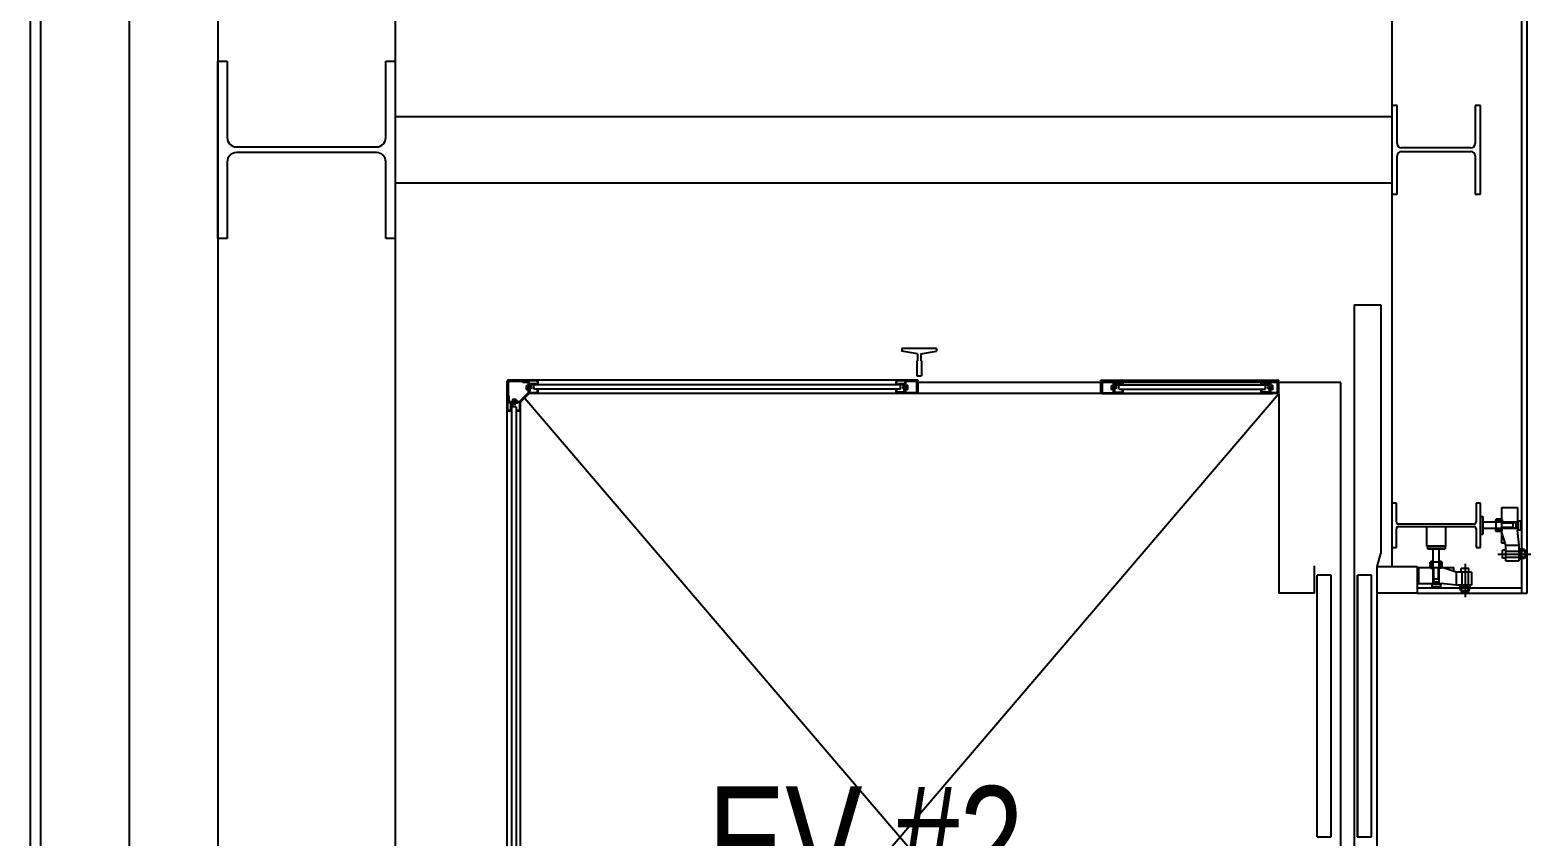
# Model space of a CAD drawing. Header units: millimetres. Extents: x 11414 to 120121, y 3637 to 81420.
# Drawn here: x 49743 to 53131, y 42452 to 44272 of the extents above; entities that cross this region are included whole.
import ezdxf
from ezdxf.enums import TextEntityAlignment as Align

# ---------------------------------------------------------------- set-up
doc = ezdxf.new("R2010")
doc.units = ezdxf.units.MM
doc.header["$LTSCALE"] = 100
for name, pattern in [('ARC-7$0$CEN', [62, 60, -1, 0, -1]), ('ARC-7$0$DIVIDEX2', [63.5, 25.4, -12.7, 0, -12.7, 0, -12.7]), ('ARC-7$0$HIDDEN', [9.525, 6.35, -3.175])]:
    doc.linetypes.add(name, pattern=pattern)
doc.layers.get('0').update_dxf_attribs({"color": 251})
for name, color, linetype in [('7', 7, 'Continuous'), ('ARC-7$0$A-ELEV-FIXT', 5, 'Continuous'), ('ARC-7$0$ANC', 7, 'Continuous'), ('ARC-7$0$anchor', 7, 'Continuous'), ('ARC-7$0$ARCH', 9, 'Continuous'), ('ARC-7$0$BRA', 3, 'Continuous'), ('ARC-7$0$CEN', 1, 'ARC-7$0$CEN'), ('ARC-7$0$frame-2', 3, 'Continuous'), ('ARC-7$0$LAYER3', 4, 'Continuous'), ('ARC-7$0$ROD', 190, 'Continuous')]:
    doc.layers.add(name, color=color, linetype=linetype)
doc.styles.add('ARC-7$0$돋움', font='')
doc.styles.add('ARC-7$0$울릉도l', font='')
doc.styles.add('GHD', font='HYWULM.TTF')
doc.styles.get('ARC-7$0$돋움').set_extended_font_data('DotumChe')
doc.styles.get('ARC-7$0$울릉도l').set_extended_font_data('Dotum')

# ---------------------------------------------------------------- blocks, each defined once
blk = doc.blocks.new('ARC-7')
at = {"color": 251, "linetype": 'ARC-7$0$HIDDEN'}
for p, q in [((634116.3, -454623.7, 0), (634037.8, -454623.7, 0)), ((634116.3, -454637.7, 0), (634037.8, -454637.7, 0)), ((633925.8, -454762, 0), (633925.8, -454683.5, 0)), ((633939.8, -454762, 0), (633939.8, -454683.5, 0))]:
    blk.add_line(p, q, dxfattribs=at)
at = {"color": 251}
for p, q in [((634082.6, -454704.7, 0), (634082.6, -454686.7, 0)), ((634090.3, -454686.7, 0), (634082.6, -454686.7, 0)), ((634090.3, -454704.7, 0), (634082.6, -454704.7, 0)), ((634006.8, -454728.3, 0), (633988.8, -454728.3, 0)), ((633988.8, -454736, 0), (633988.8, -454728.3, 0)), ((634006.8, -454736, 0), (634006.8, -454728.3, 0))]:
    blk.add_line(p, q, dxfattribs=at)
at = {"layer": 'ARC-7$0$A-ELEV-FIXT', "color": 251}
for p, q in [((633747.8, -454133.5), (633747.8, -456523.5)), ((633747.8, -454133.5), (633807.8, -454133.5)), ((633807.8, -454133.5), (633807.8, -454694.1)), ((632726.8, -454231.5), (632726.8, -454237.5)), ((632804.8, -454231.5), (632726.8, -454231.5)), ((632761.8, -454243.5), (632726.8, -454237.5)), ((632761.8, -454243.5), (632761.8, -454259.5)), ((632769.8, -454243.5), (632804.8, -454237.5)), ((632769.8, -454243.5), (632769.8, -454259.5)), ((632804.8, -454231.5), (632804.8, -454237.5)), ((632760.8, -454259.5), (632760.8, -454293.5)), ((632761.8, -454259.5), (632760.8, -454259.5)), ((632770.8, -454259.5), (632769.8, -454259.5)), ((632770.8, -454259.5), (632770.8, -454293.5)), ((631835.8, -456361), (631835.8, -454306)), ((631837.3, -454371), (631837.3, -454306)), ((632763.8, -454303.5), (631838.3, -454303.5)), ((631903.3, -454305), (631838.3, -454305)), ((631838.9, -454350.9), (631838.9, -454307.6)), ((631883.2, -454306.6), (631839.9, -454306.6)), ((631870.8, -454308.2), (631870.8, -454306.6)), ((631883.2, -454308.2), (631870.8, -454308.2)), ((631879.3, -454306.6), (631879.3, -454305)), ((631879.4, -454323.3), (631879.4, -454316.4)), ((631880.2, -454315.2), (631882.9, -454315.2)), ((631882.9, -454317.5), (631880.2, -454317.5)), ((631884.2, -454314.9), (631882.9, -454314.9)), ((631882.9, -454324.9), (631882.9, -454314.9)), ((631884.2, -454330.3), (631884.2, -454309.2)), ((631885.8, -454330.3), (631885.8, -454309.2)), ((631887.4, -454327.9), (631887.4, -454314.5)), ((631889.7, -454317.4), (631887.4, -454317.4)), ((631890.5, -454318.2), (631887.4, -454318.2)), ((631900.8, -454311.9), (631888.4, -454311.9)), ((632731.2, -454313.5), (631888.4, -454313.5)), ((631889.7, -454317.4), (631890.5, -454318.2)), ((631889.7, -454322.4), (631889.7, -454317.4)), ((631890.5, -454321.6), (631890.5, -454318.2)), ((631895.8, -454323.5), (631895.8, -454313.5)), ((631900.8, -454313.5), (631900.8, -454311.9)), ((631904.3, -454313.5), (631904.3, -454306)), ((631905.8, -454313.5), (631905.8, -454306)), ((632713.8, -454313.5), (632713.8, -454306)), ((632715.3, -454313.5), (632715.3, -454306)), ((632763.8, -454305), (632716.3, -454305)), ((632731.2, -454311.9), (632718.8, -454311.9)), ((632718.8, -454313.5), (632718.8, -454311.9)), ((632723.8, -454323.5), (632723.8, -454313.5)), ((632729.9, -454317.4), (632729.1, -454318.2)), ((632729.1, -454321.6), (632729.1, -454318.2)), ((632729.1, -454318.2), (632732.2, -454318.2)), ((632729.9, -454322.4), (632729.9, -454317.4)), ((632729.9, -454317.4), (632732.2, -454317.4)), ((632732.2, -454327.9), (632732.2, -454314.5)), ((632732.2, -454327.9), (632732.2, -454314.5)), ((632733.8, -454329.4), (632733.8, -454307.6)), ((632735.4, -454329.4), (632735.4, -454307.6)), ((632735.4, -454314.9), (632736.7, -454314.9)), ((632759.7, -454306.6), (632736.4, -454306.6)), ((632736.7, -454324.9), (632736.7, -454314.9)), ((632739.4, -454315.2), (632736.7, -454315.2)), ((632736.7, -454317.5), (632739.4, -454317.5)), ((632740.2, -454323.3), (632740.2, -454316.4)), ((632760.7, -454330), (632760.7, -454307.6)), ((632760.8, -454293.5), (632770.8, -454293.5)), ((632762.3, -454331), (632762.3, -454307.6)), ((632763.8, -454308.5), (632762.3, -454308.5)), ((632763.8, -454305), (632763.8, -454303.5)), ((633717.8, -454308.5), (632763.8, -454308.5)), ((632763.8, -454331), (632763.8, -454308.5)), ((633176.1, -454303.5), (633577.8, -454303.5)), ((633176.1, -454305), (633176.1, -454303.5)), ((633176.1, -454305), (633223.6, -454305)), ((633176.1, -454331), (633176.1, -454308.5)), ((633176.1, -454308.5), (633177.6, -454308.5)), ((633176.1, -454308.5), (633177.6, -454308.5)), ((633177.6, -454331), (633177.6, -454307.6)), ((633179.2, -454330), (633179.2, -454307.6)), ((633180.2, -454306.6), (633203.5, -454306.6)), ((633199.7, -454323.3), (633199.7, -454316.4)), ((633200.5, -454315.2), (633203.2, -454315.2)), ((633203.2, -454317.5), (633200.5, -454317.5)), ((633203.2, -454324.9), (633203.2, -454314.9)), ((633204.5, -454314.9), (633203.2, -454314.9)), ((633204.5, -454329.4), (633204.5, -454307.6)), ((633206.1, -454329.4), (633206.1, -454307.6)), ((633207.7, -454327.9), (633207.7, -454314.5)), ((633207.7, -454327.9), (633207.7, -454314.5)), ((633210, -454317.4), (633207.7, -454317.4)), ((633210.8, -454318.2), (633207.7, -454318.2)), ((633208.7, -454311.9), (633221.1, -454311.9)), ((633208.7, -454313.5), (633555.2, -454313.5)), ((633210, -454322.4), (633210, -454317.4)), ((633210, -454317.4), (633210.8, -454318.2)), ((633210.8, -454321.6), (633210.8, -454318.2)), ((633216.1, -454323.5), (633216.1, -454313.5)), ((633221.1, -454313.5), (633221.1, -454311.9)), ((633224.6, -454313.5), (633224.6, -454306)), ((633226.1, -454313.5), (633226.1, -454306)), ((633537.8, -454313.5), (633537.8, -454306)), ((633539.3, -454313.5), (633539.3, -454306)), ((633577.8, -454305), (633540.3, -454305)), ((633542.8, -454313.5), (633542.8, -454311.9)), ((633555.2, -454311.9), (633542.8, -454311.9)), ((633547.8, -454323.5), (633547.8, -454313.5)), ((633553.9, -454317.4), (633553.1, -454318.2)), ((633553.1, -454321.6), (633553.1, -454318.2)), ((633553.1, -454318.2), (633556.2, -454318.2)), ((633553.9, -454317.4), (633556.2, -454317.4)), ((633553.9, -454322.4), (633553.9, -454317.4)), ((633556.2, -454327.9), (633556.2, -454314.5)), ((633556.2, -454327.9), (633556.2, -454314.5)), ((633557.8, -454329.4), (633557.8, -454307.6)), ((633559.4, -454329.4), (633559.4, -454307.6)), ((633559.4, -454314.9), (633560.7, -454314.9)), ((633573.7, -454306.6), (633560.4, -454306.6)), ((633560.7, -454324.9), (633560.7, -454314.9)), ((633563.4, -454315.2), (633560.7, -454315.2)), ((633560.7, -454317.5), (633563.4, -454317.5)), ((633564.2, -454323.3), (633564.2, -454316.4)), ((633574.7, -454330), (633574.7, -454307.6)), ((633576.3, -454331), (633576.3, -454307.6)), ((633577.8, -454308.5), (633576.3, -454308.5)), ((633577.8, -454305), (633577.8, -454303.5)), ((633577.8, -454331), (633577.8, -454308.5)), ((633717.8, -456358.5), (633717.8, -454308.5)), ((631838.9, -454347), (631837.3, -454347)), ((631840.5, -454338.5), (631838.9, -454338.5)), ((631840.5, -454350.9), (631840.5, -454338.5)), ((631862.6, -454351.9), (631841.5, -454351.9)), ((631847.2, -454351.9), (631847.2, -454350.6)), ((631857.2, -454350.6), (631847.2, -454350.6)), ((631847.5, -454347.9), (631847.5, -454350.6)), ((631855.6, -454347.1), (631848.7, -454347.1)), ((631849.9, -454350.6), (631849.9, -454347.9)), ((631852.2, -454351.9), (631851, -454350.6)), ((631853.4, -454351.9), (631852.2, -454350.6)), ((631854.5, -454350.6), (631854.5, -454347.9)), ((631856.8, -454347.9), (631856.8, -454350.6)), ((631857.2, -454351.9), (631857.2, -454350.6)), ((631863.3, -454351.6), (631883.9, -454331)), ((631864.4, -454352.7), (631885, -454332.1)), ((631866.1, -454353.2), (631885.5, -454333.7)), ((631875.8, -456323.5), (633577.8, -454333.5)), ((631875.8, -454343.5), (633577.8, -456333.5)), ((631882.9, -454322.2), (631880.2, -454322.2)), ((631880.2, -454324.5), (631882.9, -454324.5)), ((631884.2, -454319.9), (631882.9, -454318.6)), ((631884.2, -454321.1), (631882.9, -454319.9)), ((631884.2, -454324.9), (631882.9, -454324.9)), ((631887.4, -454327.9), (631885.8, -454327.9)), ((631903.3, -454332), (631886.2, -454332)), ((632761.3, -454333.5), (631886.2, -454333.5)), ((631890.5, -454321.6), (631887.4, -454321.6)), ((631889.7, -454322.4), (631887.4, -454322.4)), ((631890.5, -454321.6), (631889.7, -454322.4)), ((632723.8, -454323.5), (631895.8, -454323.5)), ((631904.3, -454331), (631904.3, -454323.5)), ((631905.8, -454331), (631905.8, -454323.5)), ((632713.8, -454331), (632713.8, -454323.5)), ((632715.3, -454331), (632715.3, -454323.5)), ((632761.3, -454332), (632716.3, -454332)), ((632732.8, -454330.4), (632716.8, -454330.4)), ((632716.8, -454332), (632716.8, -454330.4)), ((632729.1, -454321.6), (632732.2, -454321.6)), ((632729.1, -454321.6), (632729.9, -454322.4)), ((632729.9, -454322.4), (632732.2, -454322.4)), ((632732.2, -454327.9), (632733.8, -454327.9)), ((632735.4, -454319.9), (632736.7, -454318.6)), ((632735.4, -454321.1), (632736.7, -454319.9)), ((632735.4, -454324.9), (632736.7, -454324.9)), ((632736.7, -454322.2), (632739.4, -454322.2)), ((632739.4, -454324.5), (632736.7, -454324.5)), ((632762.3, -454330), (632760.7, -454330)), ((633577.8, -454333.5), (632761.3, -454333.5)), ((633177.6, -454330), (633179.2, -454330)), ((633178.6, -454332), (633223.6, -454332)), ((633178.6, -454333.5), (633564, -454333.5)), ((633203.2, -454322.2), (633200.5, -454322.2)), ((633200.5, -454324.5), (633203.2, -454324.5)), ((633204.5, -454319.9), (633203.2, -454318.6)), ((633204.5, -454321.1), (633203.2, -454319.9)), ((633204.5, -454324.9), (633203.2, -454324.9)), ((633207.7, -454327.9), (633206.1, -454327.9)), ((633207.1, -454330.4), (633223.1, -454330.4)), ((633210.8, -454321.6), (633207.7, -454321.6)), ((633210, -454322.4), (633207.7, -454322.4)), ((633210.8, -454321.6), (633210, -454322.4)), ((633216.1, -454323.5), (633547.8, -454323.5)), ((633223.1, -454332), (633223.1, -454330.4)), ((633224.6, -454331), (633224.6, -454323.5)), ((633226.1, -454331), (633226.1, -454323.5)), ((633537.8, -454331), (633537.8, -454323.5)), ((633539.3, -454331), (633539.3, -454323.5)), ((633575.3, -454332), (633540.3, -454332)), ((633540.8, -454332), (633540.8, -454330.4)), ((633556.8, -454330.4), (633540.8, -454330.4)), ((633553.1, -454321.6), (633556.2, -454321.6)), ((633553.1, -454321.6), (633553.9, -454322.4)), ((633553.9, -454322.4), (633556.2, -454322.4)), ((633556.2, -454327.9), (633557.8, -454327.9)), ((633559.4, -454319.9), (633560.7, -454318.6)), ((633559.4, -454321.1), (633560.7, -454319.9)), ((633559.4, -454324.9), (633560.7, -454324.9)), ((633560.7, -454322.2), (633563.4, -454322.2)), ((633563.4, -454324.5), (633560.7, -454324.5)), ((633576.3, -454330), (633574.7, -454330)), ((633577.8, -454333.5), (633577.8, -454783.5)), ((631845.8, -454372), (631838.3, -454372)), ((631845.8, -454373.5), (631838.3, -454373.5)), ((631862.6, -454353.5), (631841.5, -454353.5)), ((631844.2, -454368.5), (631844.2, -454356.1)), ((631845.8, -454368.5), (631844.2, -454368.5)), ((631845.8, -454356.1), (631845.8, -456310.8)), ((631855.8, -454363.5), (631845.8, -454363.5)), ((631860.2, -454355.1), (631846.8, -454355.1)), ((631849.7, -454357.4), (631849.7, -454355.1)), ((631849.7, -454357.4), (631850.5, -454358.2)), ((631854.7, -454357.4), (631849.7, -454357.4)), ((631850.5, -454358.2), (631850.5, -454355.1)), ((631853.9, -454358.2), (631850.5, -454358.2)), ((631853.9, -454358.2), (631853.9, -454355.1)), ((631853.9, -454358.2), (631854.7, -454357.4)), ((631854.7, -454357.4), (631854.7, -454355.1)), ((631855.8, -454363.5), (631855.8, -456303.4)), ((631863.3, -454372), (631855.8, -454372)), ((631863.3, -454373.5), (631855.8, -454373.5)), ((631860.2, -454355.1), (631860.2, -454353.5)), ((631864.3, -454371), (631864.3, -454353.9)), ((631865.8, -456313), (631865.8, -454353.9)), ((633657.8, -454783.5), (633657.8, -454722.1)), ((633799.8, -454723.5), (633807.8, -454694.1)), ((633663.8, -455333.1), (633663.8, -454743.2)), ((633695.8, -454743.2), (633663.8, -454743.2)), ((633695.8, -455333.1), (633695.8, -454743.2)), ((633754.8, -454743.5), (633754.8, -455333.5)), ((633754.8, -455333.3), (633754.8, -454743.5)), ((633786.8, -454743.5), (633754.8, -454743.5)), ((633786.8, -455333.3), (633786.8, -454743.5)), ((633657.8, -454783.5), (633577.8, -454783.5)), ((633799.8, -455883.5), (633799.8, -454783.5)), ((633663.8, -455333.1), (633695.8, -455333.1)), ((633754.6, -455333.3), (633786.8, -455333.3))]:
    blk.add_line(p, q, dxfattribs=at)
for centre, radius, start, end in [((631838.3, -454306), 2.5, 90, 180), ((631838.3, -454306), 1, 90, 180), ((631839.9, -454307.6), 2.6, 90, 180), ((631839.9, -454307.6), 1, 90, 180), ((631880.6, -454316.4), 1.23, 110.57, 249.43), ((631883.1, -454319.9), 3.73, 141.7868, 218.2132), ((631883.2, -454309.2), 2.6, 0, 90), ((631883.2, -454309.2), 1, 0, 90), ((631888.4, -454314.5), 2.6, 90, 180), ((631888.4, -454314.5), 1, 90, 180), ((631903.3, -454306), 2.5, 0, 90), ((631903.3, -454306), 1, 0, 90), ((632716.3, -454306), 2.5, 90, 180), ((632716.3, -454306), 1, 90, 180), ((632731.2, -454314.5), 2.6, 0, 90), ((632731.2, -454314.5), 1, 0, 90), ((632736.4, -454307.6), 2.6, 90, 180), ((632736.4, -454307.6), 1, 90, 180), ((632738.9, -454316.4), 1.23, 290.57, 69.43), ((632736.4, -454319.9), 3.73, 321.7868, 38.2132), ((632759.7, -454307.6), 2.6, 0, 90), ((632759.7, -454307.6), 1, 0, 90), ((633180.2, -454307.6), 2.6, 90, 180), ((633180.2, -454307.6), 2.6, 90, 180), ((633180.2, -454307.6), 1, 90, 180), ((633180.2, -454307.6), 1, 90, 180), ((633200.9, -454316.4), 1.23, 110.57, 249.43), ((633203.4, -454319.9), 3.73, 141.7868, 218.2132), ((633203.5, -454307.6), 2.6, 0, 90), ((633203.5, -454307.6), 1, 0, 90), ((633208.7, -454314.5), 2.6, 90, 180), ((633208.7, -454314.5), 1, 90, 180), ((633223.6, -454306), 2.5, 0, 90), ((633223.6, -454306), 1, 0, 90), ((633540.3, -454306), 2.5, 90, 180), ((633540.3, -454306), 1, 90, 180), ((633555.2, -454314.5), 2.6, 0, 90), ((633555.2, -454314.5), 1, 0, 90), ((633560.4, -454307.6), 2.6, 90, 180), ((633560.4, -454307.6), 1, 90, 180), ((633563, -454316.4), 1.23, 290.57, 69.43), ((633560.5, -454319.9), 3.73, 321.7868, 38.2132), ((633573.7, -454307.6), 2.6, 0, 90), ((633573.7, -454307.6), 1, 0, 90), ((631841.5, -454350.9), 2.6, 180, 270), ((631841.5, -454350.9), 1, 180, 270), ((631848.7, -454348.3), 1.23, 20.57, 159.43), ((631852.2, -454350.8), 3.73, 51.7868, 128.2132), ((631855.6, -454348.3), 1.23, 20.57, 159.43), ((631862.6, -454350.9), 1, 270, 315), ((631866.8, -454353.9), 2.5, 135, 180), ((631880.6, -454323.3), 1.23, 110.57, 249.43), ((631883.2, -454330.3), 1, 315, 0), ((631886.2, -454334.5), 2.5, 90, 135), ((631883.2, -454330.3), 2.6, 315, 0), ((631886.2, -454334.5), 1, 90, 135), ((631903.3, -454331), 2.5, 270, 0), ((631903.3, -454331), 1, 270, 0), ((632716.3, -454331), 2.5, 180, 270), ((632716.3, -454331), 1, 180, 270), ((632732.8, -454329.4), 1, 270, 0), ((632732.8, -454329.4), 2.6, 270, 0), ((632738.9, -454323.3), 1.23, 290.57, 69.43), ((632761.3, -454331), 1, 270, 0), ((632761.3, -454331), 2.5, 270, 0), ((633178.6, -454331), 2.5, 180, 270), ((633178.6, -454331), 2.5, 180, 270), ((633178.6, -454331), 1, 180, 270), ((633200.9, -454323.3), 1.23, 110.57, 249.43), ((633207.1, -454329.4), 2.6, 180, 270), ((633207.1, -454329.4), 1, 180, 270), ((633223.6, -454331), 1, 270, 0), ((633223.6, -454331), 2.5, 270, 0), ((633540.3, -454331), 2.5, 180, 270), ((633540.3, -454331), 1, 180, 270), ((633556.8, -454329.4), 1, 270, 0), ((633556.8, -454329.4), 2.6, 270, 0), ((633563, -454323.3), 1.23, 290.57, 69.43), ((633575.3, -454331), 1, 270, 0), ((633575.3, -454331), 2.5, 270, 0), ((631838.3, -454371), 2.5, 180, 270), ((631838.3, -454371), 1, 180, 270), ((631846.8, -454356.1), 2.6, 90, 180), ((631846.8, -454356.1), 1, 90, 180), ((631862.6, -454350.9), 2.6, 270, 315), ((631863.3, -454371), 2.5, 270, 0), ((631863.3, -454371), 1, 270, 0), ((631866.8, -454353.9), 1, 135, 180)]:
    blk.add_arc(centre, radius, start, end, dxfattribs=at)
at = {"layer": 'ARC-7$0$ANC', "color": 251}
for p, q in [((633986.8, -454769, 0), (633986.8, -454766.4, 0)), ((633987.7, -454777.8, 0), (633987.7, -454771.5, 0)), ((633990.2, -454777.8, 0), (633989.4, -454780.7, 0)), ((633990.4, -454781.8, 0), (634005.1, -454781.8, 0)), ((633991.8, -454769, 0), (633991.8, -454766.4, 0)), ((634003.8, -454769, 0), (634003.8, -454766.4, 0)), ((634005.2, -454777.8, 0), (634006.1, -454780.7, 0)), ((634008.8, -454769, 0), (634008.8, -454766.4, 0))]:
    blk.add_line(p, q, dxfattribs=at)
for centre, radius, start, end in [((633989.3, -454772.9, 0), 6.96, 68.9508, 111.0492), ((633989.3, -454762.5, 0), 6.96, 248.9508, 291.0492), ((633990.4, -454780.8, 0), 1, 171.8699, 270), ((633997.8, -454807.4, 0), 41.4, 81.6762, 98.3238), ((633997.8, -454728, 0), 41.4, 261.7015, 278.349), ((634006.3, -454772.9, 0), 6.96, 68.6319, 110.7296), ((634006.3, -454762.5, 0), 6.96, 249.2704, 291.3681), ((634005.1, -454780.8, 0), 1, 270, 8.1301)]:
    blk.add_arc(centre, radius, start, end, dxfattribs=at)
at = {"layer": 'ARC-7$0$anchor', "color": 251, "linetype": 'ARC-7$0$HIDDEN'}
blk.add_line((633925.8, -454683.5, 0), (633939.8, -454683.5, 0), dxfattribs=at)
at = {"layer": 'ARC-7$0$anchor', "color": 251}
blk.add_line((634006.8, -454736, 0), (633988.8, -454736, 0), dxfattribs=at)
at = {"layer": 'ARC-7$0$ARCH', "color": 251}
for p, q in [((631182.8, -450658.5), (631182.8, -460108.5)), ((631582.8, -450658.5), (631582.8, -460108.5)), ((630758.8, -451458.5), (630758.8, -463801)), ((630782.8, -451458.5), (630782.8, -463783.2)), ((630982.8, -451458.5), (630982.8, -463634.9)), ((634125.8, -454783.5), (634125.8, -452633.5, 0)), ((634137.8, -454783.5, 0), (634137.8, -452633.5, 0)), ((633832.8, -452693.5), (633832.8, -454723.5)), ((631182.8, -453583.5), (631203.8, -453583.5)), ((631182.8, -453983.5), (631182.8, -453583.5)), ((631203.8, -453583.5), (631203.8, -453756)), ((631561.8, -453756), (631561.8, -453583.5)), ((631561.8, -453583.5), (631582.8, -453583.5)), ((631582.8, -453583.5), (631582.8, -453983.5)), ((631582.8, -453708.5), (633832.8, -453708.5)), ((633844.8, -453683.5), (633832.8, -453683.5)), ((633832.8, -453683.5), (633832.8, -453883.5)), ((633844.8, -453769.5), (633844.8, -453683.5)), ((634032.8, -453683.5), (634020.8, -453683.5)), ((634020.8, -453683.5), (634020.8, -453769.5)), ((634032.8, -453883.5), (634032.8, -453683.5)), ((631224.8, -453777), (631540.8, -453777)), ((631540.8, -453790), (631224.8, -453790)), ((633844.8, -453883.5), (633844.8, -453797.5)), ((634010.8, -453779.5), (633854.8, -453779.5)), ((633854.8, -453787.5), (634010.8, -453787.5)), ((634020.8, -453797.5), (634020.8, -453883.5)), ((631203.8, -453811), (631203.8, -453983.5)), ((631561.8, -453983.5), (631561.8, -453811)), ((631582.8, -453858.5), (633832.8, -453858.5)), ((633832.8, -453883.5), (633844.8, -453883.5)), ((634020.8, -453883.5), (634032.8, -453883.5)), ((631203.8, -453983.5), (631182.8, -453983.5)), ((631582.8, -453983.5), (631561.8, -453983.5)), ((633842.8, -454580.7), (633832.8, -454580.7)), ((633832.8, -454580.7), (633832.8, -454680.7)), ((633842.8, -454623), (633842.8, -454580.7)), ((634032.8, -454580.7), (634022.8, -454580.7)), ((634022.8, -454580.7), (634022.8, -454623)), ((634032.8, -454680.7), (634032.8, -454580.7)), ((634032.8, -454610.7, 0), (634037.8, -454610.7, 0)), ((634032.8, -454610.7, 0), (634032.8, -454650.7, 0)), ((634037.8, -454610.7, 0), (634037.8, -454650.7, 0)), ((634080.3, -454619.3, 0), (634068, -454619.3, 0)), ((634080.3, -454621.8, 0), (634068, -454621.8, 0)), ((634080.3, -454621.8, 0), (634071.4, -454621.8, 0)), ((634081.3, -454618.1, 0), (634080.3, -454618.1, 0)), ((634080.3, -454618.1, 0), (634080.3, -454623.1, 0)), ((634081.3, -454623.1, 0), (634080.3, -454623.1, 0)), ((634081.3, -454618.1, 0), (634081.3, -454623.1, 0)), ((634116.3, -454619.2, 0), (634118.3, -454619.2, 0)), ((634118.3, -454642.1, 0), (634118.3, -454619.2, 0)), ((634118.3, -454620.7, 0), (634124.3, -454620.7, 0)), ((634124.3, -454640.7, 0), (634124.3, -454620.7, 0)), ((633842.8, -454680.7), (633842.8, -454638.5)), ((634017.8, -454628), (633847.8, -454628)), ((633847.8, -454633.5), (634017.8, -454633.5)), ((634022.8, -454638.5), (634022.8, -454680.7)), ((634032.8, -454650.7, 0), (634037.8, -454650.7, 0)), ((634080.3, -454639.3, 0), (634068, -454639.3, 0)), ((634106.3, -454625.7, 0), (634080.3, -454625.7, 0)), ((634106.3, -454635.7, 0), (634080.3, -454635.7, 0)), ((634081.3, -454638.1, 0), (634080.3, -454638.1, 0)), ((634106.3, -454636.7, 0), (634106.3, -454624.7, 0)), ((634106.3, -454624.7, 0), (634113.3, -454624.7, 0)), ((634106.3, -454636.7, 0), (634113.3, -454636.7, 0)), ((634113.3, -454636.7, 0), (634113.3, -454624.7, 0)), ((634113.3, -454625.6, 0), (634116.3, -454625.6, 0)), ((634113.3, -454635.8, 0), (634116.3, -454635.8, 0)), ((634118.3, -454640.6, 0), (634124.3, -454640.6, 0)), ((633832.8, -454680.7), (633842.8, -454680.7)), ((634022.8, -454680.7), (634032.8, -454680.7)), ((634090.3, -454704.7, 0), (634090.3, -454686.7, 0)), ((634123.3, -454684.8, 0), (634120.7, -454684.8, 0)), ((634123.3, -454689.8, 0), (634120.7, -454689.8, 0)), ((634123.8, -454684.8, 0), (634123.8, -454706.8, 0)), ((634125.8, -454684.8, 0), (634123.8, -454684.8, 0)), ((634125.8, -454706.8, 0), (634125.8, -454684.8, 0)), ((634132.1, -454685.6, 0), (634125.8, -454685.6, 0)), ((634132.1, -454685.6, 0), (634125.8, -454685.6, 0)), ((634132.1, -454688.1, 0), (634125.8, -454688.1, 0)), ((634132.1, -454685.6, 0), (634132.1, -454688.1, 0)), ((634132.1, -454688.1, 0), (634135, -454687.3, 0)), ((634132.1, -454688.1, 0), (634132.1, -454703.1, 0)), ((634133.1, -454687.8, 0), (634133.1, -454703.4, 0)), ((634136.1, -454688.3, 0), (634136.1, -454703, 0)), ((633799.8, -454723.5), (633807.8, -454694.1)), ((633799.8, -454723.5), (633889.8, -454723.5)), ((633799.8, -454783.5), (633799.8, -454723.5)), ((633889.8, -454723.5), (633889.8, -454783.5)), ((634071.9, -454695.7, 0), (634146.7, -454695.7, 0)), ((634123.3, -454701.8, 0), (634120.7, -454701.8, 0)), ((634123.3, -454706.8, 0), (634120.7, -454706.8, 0)), ((634123.8, -454706.8, 0), (634125.8, -454706.8, 0)), ((634132.1, -454703.1, 0), (634125.8, -454703.1, 0)), ((634132.1, -454705.6, 0), (634125.8, -454705.6, 0)), ((634132.1, -454703.1, 0), (634135, -454704, 0)), ((634132.1, -454705.6, 0), (634132.1, -454703.1, 0)), ((633889.8, -454783.5), (633799.8, -454783.5)), ((633889.8, -454771.5, 0), (634125.8, -454771.5, 0)), ((633889.8, -454783.5, 0), (634137.8, -454783.5, 0))]:
    blk.add_line(p, q, dxfattribs=at)
at = {"layer": 'ARC-7$0$ARCH', "color": 251, "linetype": 'ByBlock'}
for p, q in [((634068, -454644.3, 0), (634068, -454617, 0)), ((634080.3, -454617, 0), (634068, -454617, 0)), ((634080.3, -454590.8, 0), (634080.3, -454670.6, 0)), ((634068, -454637.8, 0), (634068, -454643.3, 0)), ((634080.3, -454641.8, 0), (634068, -454641.8, 0)), ((634080.3, -454644.3, 0), (634068, -454644.3, 0)), ((634081.3, -454643.1, 0), (634080.3, -454643.1, 0)), ((634090.3, -454675.7, 0), (634080.3, -454644.3, 0)), ((634081.3, -454643.1, 0), (634081.3, -454638.1, 0)), ((634088.6, -454670.6, 0), (634080.3, -454670.6, 0)), ((634090.3, -454710.7, 0), (634090.3, -454675.7, 0)), ((634090.3, -454675.7, 0), (634120.3, -454675.7, 0)), ((634090.3, -454688.7, 0), (634120.3, -454688.7, 0)), ((634120.3, -454710.7, 0), (634120.3, -454675.7, 0)), ((634090.3, -454702.7, 0), (634120.3, -454702.7, 0)), ((634090.3, -454710.7, 0), (634120.3, -454710.7, 0)), ((634090.3, -454710.7, 0), (634120.3, -454710.7, 0))]:
    blk.add_line(p, q, dxfattribs=at)
at = {"layer": 'ARC-7$0$ARCH', "color": 251, "linetype": 'ARC-7$0$DIVIDEX2'}
for p, q in [((634080.3, -454590.8, 0), (634116.3, -454590.8, 0)), ((634116.3, -454590.8, 0), (634116.3, -454642.1, 0)), ((634120.3, -454675.7, 0), (634116.3, -454642.1, 0)), ((634118.3, -454642.1, 0), (634116.3, -454642.1, 0))]:
    blk.add_line(p, q, dxfattribs=at)
at = {"layer": 'ARC-7$0$ARCH', "color": 251, "linetype": 'ARC-7$0$HIDDEN'}
blk.add_line((634037.8, -454623.7, 0), (634037.8, -454637.7, 0), dxfattribs=at)
at = {"layer": 'ARC-7$0$ARCH', "color": 251}
for centre, radius, start, end in [((631224.8, -453756), 21, 180, 270), ((631540.8, -453756), 21, 270, 360), ((633854.8, -453769.5), 10, 180, 270), ((634010.8, -453769.5), 10, 270, 0), ((631224.8, -453811), 21, 90, 180), ((631540.8, -453811), 21, 0, 90), ((633854.8, -453797.5), 10, 90, 180), ((634010.8, -453797.5), 10, 0, 90), ((633847.8, -454623), 5, 180, 270), ((634017.8, -454623), 5, 270, 0), ((634069.6, -454620.6, 0), 3.16, 119.6168, 240.3832), ((633847.8, -454638.5), 5, 90, 180), ((634017.8, -454638.5), 5, 0, 90), ((634127.2, -454687.3, 0), 6.96, 158.9508, 201.0492), ((634161.7, -454695.8, 0), 41.4, 171.6762, 188.3238), ((634116.8, -454687.3, 0), 6.96, 338.9508, 21.0492), ((634082.3, -454695.7, 0), 41.4, 351.651, 8.2985), ((634135.1, -454688.3, 0), 1, 0, 98.1301), ((634127.2, -454704.2, 0), 6.96, 159.2704, 201.3681), ((634116.8, -454704.2, 0), 6.96, 338.6319, 20.7296), ((634135.1, -454703, 0), 1, 261.8699, 0)]:
    blk.add_arc(centre, radius, start, end, dxfattribs=at)
at = {"layer": 'ARC-7$0$ARCH', "color": 251, "linetype": 'ByBlock'}
blk.add_arc((634069.6, -454640.6, 0), 3.16, 119.6168, 240.3832, dxfattribs=at)
at = {"layer": 'ARC-7$0$BRA', "color": 251, "linetype": 'ByBlock'}
for p, q in [((633946.3, -454713.7, 0), (633919.1, -454713.7, 0)), ((633919.1, -454726, 0), (633919.1, -454713.7, 0)), ((633939.9, -454713.7, 0), (633945.4, -454713.7, 0)), ((633943.9, -454726, 0), (633943.9, -454713.7, 0)), ((633946.3, -454726, 0), (633946.3, -454713.7, 0)), ((633892.9, -454726, 0), (633972.6, -454726, 0)), ((633945.1, -454727, 0), (633940.1, -454727, 0)), ((633945.1, -454727, 0), (633945.1, -454726, 0)), ((633977.8, -454736, 0), (633946.3, -454726, 0)), ((633972.6, -454734.3, 0), (633972.6, -454726, 0)), ((634012.8, -454736, 0), (633977.8, -454736, 0)), ((633977.8, -454736, 0), (633977.8, -454766, 0)), ((633990.8, -454736, 0), (633990.8, -454766, 0)), ((634004.8, -454736, 0), (634004.8, -454766, 0)), ((634012.8, -454736, 0), (634012.8, -454766, 0)), ((634012.8, -454736, 0), (634012.8, -454766, 0)), ((634012.8, -454766, 0), (633977.8, -454766, 0))]:
    blk.add_line(p, q, dxfattribs=at)
at = {"layer": 'ARC-7$0$BRA', "color": 251}
for p, q in [((633921.4, -454726, 0), (633921.4, -454713.7, 0)), ((633923.9, -454726, 0), (633923.9, -454713.7, 0)), ((633923.9, -454726, 0), (633923.9, -454717.1, 0)), ((633941.4, -454726, 0), (633941.4, -454713.7, 0)), ((633920.1, -454727, 0), (633920.1, -454726, 0)), ((633920.1, -454726, 0), (633925.1, -454726, 0)), ((633920.1, -454727, 0), (633925.1, -454727, 0)), ((633925.1, -454727, 0), (633925.1, -454726, 0)), ((633938.8, -454752, 0), (633926.8, -454752, 0)), ((633926.8, -454752, 0), (633926.8, -454759, 0)), ((633927.8, -454752, 0), (633927.8, -454726, 0)), ((633937.8, -454752, 0), (633937.8, -454726, 0)), ((633938.8, -454752, 0), (633938.8, -454759, 0)), ((633940.1, -454727, 0), (633940.1, -454726, 0)), ((633921.3, -454762, 0), (633921.3, -454764, 0)), ((633944.2, -454764, 0), (633921.3, -454764, 0)), ((633922.8, -454764, 0), (633922.8, -454770, 0)), ((633942.8, -454770, 0), (633922.8, -454770, 0)), ((633938.8, -454759, 0), (633926.8, -454759, 0)), ((633927.7, -454759, 0), (633927.7, -454762, 0)), ((633937.8, -454759, 0), (633937.8, -454762, 0)), ((633942.7, -454764, 0), (633942.7, -454770, 0))]:
    blk.add_line(p, q, dxfattribs=at)
at = {"layer": 'ARC-7$0$BRA', "color": 251, "linetype": 'ARC-7$0$DIVIDEX2'}
for p, q in [((633892.9, -454726, 0), (633892.9, -454762, 0)), ((633892.9, -454762, 0), (633944.2, -454762, 0)), ((633977.8, -454766, 0), (633944.2, -454762, 0)), ((633944.2, -454764, 0), (633944.2, -454762, 0))]:
    blk.add_line(p, q, dxfattribs=at)
at = {"layer": 'ARC-7$0$BRA', "color": 251}
blk.add_arc((633922.6, -454715.3, 0), 3.16, 29.6168, 150.3832, dxfattribs=at)
at = {"layer": 'ARC-7$0$BRA', "color": 251, "linetype": 'ByBlock'}
blk.add_arc((633942.6, -454715.3, 0), 3.16, 29.6168, 150.3832, dxfattribs=at)
at = {"layer": 'ARC-7$0$CEN', "color": 251}
blk.add_line((633997.8, -454717.6, 0), (633997.8, -454792.4, 0), dxfattribs=at)
at = {"layer": 'ARC-7$0$frame-2', "color": 251}
for p, q in [((633986.8, -454769.5, 0), (634008.8, -454769.5, 0)), ((633986.8, -454771.5, 0), (633986.8, -454769.5, 0)), ((634008.8, -454771.5, 0), (633986.8, -454771.5, 0)), ((633989.9, -454778.8, 0), (634005.5, -454778.8, 0)), ((633990.2, -454777.8, 0), (633990.2, -454771.5, 0)), ((633990.2, -454777.8, 0), (634005.2, -454777.8, 0)), ((634005.2, -454777.8, 0), (634005.2, -454771.5, 0)), ((634008.8, -454769.5, 0), (634008.8, -454771.5, 0))]:
    blk.add_line(p, q, dxfattribs=at)
at = {"layer": 'ARC-7$0$LAYER3', "color": 251}
for p, q in [((633987.7, -454777.8, 0), (633987.7, -454771.5, 0)), ((633987.7, -454777.8, 0), (633990.2, -454777.8, 0)), ((634007.7, -454777.8, 0), (634005.2, -454777.8, 0)), ((634007.7, -454777.8, 0), (634007.7, -454771.5, 0))]:
    blk.add_line(p, q, dxfattribs=at)
at = {"layer": 'ARC-7$0$ROD', "color": 251}
for p, q in [((633911.8, -454677.5, 0), (633911.8, -454633.5, 0)), ((633953.8, -454633.5, 0), (633953.8, -454677.5, 0)), ((633911.8, -454677.5, 0), (633912.8, -454678.5, 0)), ((633953.8, -454677.5, 0), (633911.8, -454677.5, 0)), ((633912.8, -454678.5, 0), (633912.8, -454683.5, 0)), ((633912.8, -454678.5, 0), (633952.8, -454678.5, 0)), ((633912.8, -454683.5, 0), (633952.8, -454683.5, 0)), ((633952.8, -454678.5, 0), (633953.8, -454677.5, 0)), ((633952.8, -454678.5, 0), (633952.8, -454683.5, 0))]:
    blk.add_line(p, q, dxfattribs=at)
at = {"color": 251, "style": 'ARC-7$0$돋움'}
for tag, p in [('X2', (601933.6, -417318.4)), ('X3', (611533.6, -417318.4)), ('X4', (621433.6, -417318.4)), ('X6', (641231.6, -417318.4)), ('X7', (651133.6, -417318.5)), ('X8', (661033.6, -417318.4)), ('X9', (667633.6, -417318.4)), ('X10', (676133.6, -417318.5)), ('X11', (683633.6, -417318.5)), ('X5', (631333.6, -417375.7))]:
    blk.add_attdef(tag, text='', height=750, dxfattribs=at).set_placement(p, align=Align.MIDDLE_CENTER)
at = {"layer": 'ARC-7$0$ARCH', "color": 251}
for tag, height, style, p in [('Y11', 450, 'ARC-7$0$울릉도l', (593382.5, -427808.5)), ('Y10', 450, 'ARC-7$0$울릉도l', (593382.5, -435308.5)), ('Y9', 450, 'ARC-7$0$울릉도l', (593382.5, -443808.5)), ('Y8', 450, 'ARC-7$0$울릉도l', (593382.5, -450408.5)), ('Y7', 450, 'ARC-7$0$울릉도l', (593382.5, -460308.5)), ('Y6', 750, 'ARC-7$0$돋움', (593382.5, -470208.5))]:
    blk.add_attdef(tag, text='', height=height, rotation=90, dxfattribs=dict(at, style=style)).set_placement(p, align=Align.MIDDLE_CENTER)

msp = doc.modelspace()

# ---------------------------------------------------------------- block references
at = {"color": 21, "linetype": 'Continuous'}
msp.add_blockref('ARC-7', (-581016.2, 497785.5, 0), dxfattribs=at)

# ---------------------------------------------------------------- texts
at = {"layer": '7', "style": 'GHD', "width": 0.8}
msp.add_text('EV.#2', height=250, dxfattribs=at).set_placement((51629.1, 42441.3, 0), align=Align.MIDDLE_CENTER)

doc.saveas('drawing.dxf')
